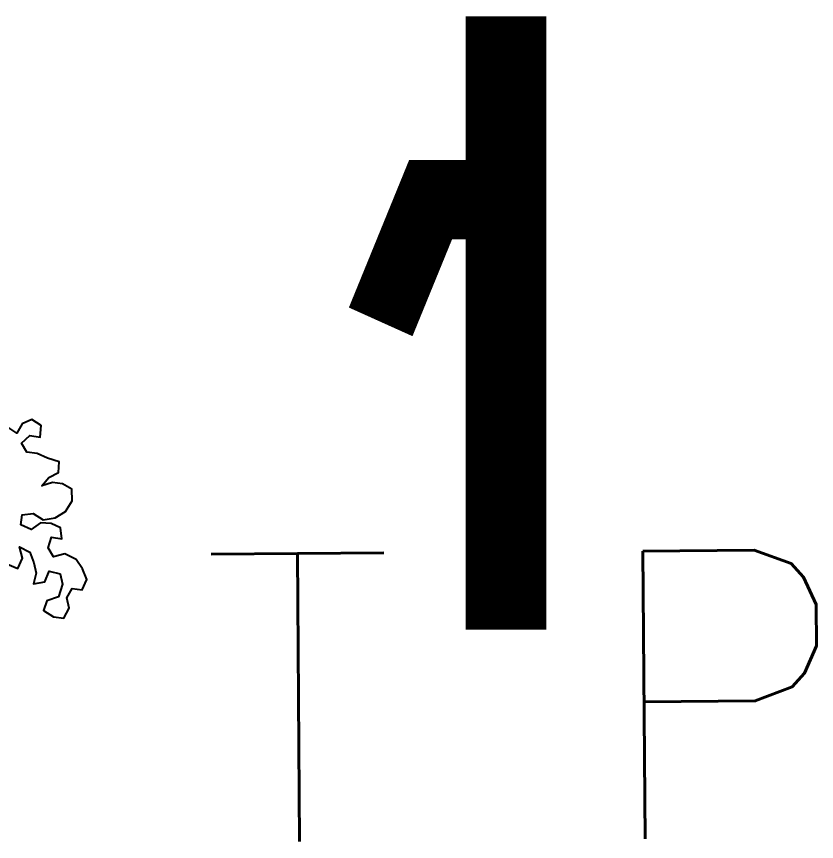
# Model space of a CAD drawing. Header units: inches. Extents: x 350994 to 353538, y 1581369 to 1583842.
# Drawn here: x 351482.441 to 351483.83, y 1583241.199 to 1583242.632 of the extents above; entities that cross this region are included whole.
import ezdxf
from ezdxf.enums import TextEntityAlignment as Align

# ---------------------------------------------------------------- set-up
doc = ezdxf.new("R2010")
doc.units = ezdxf.units.IN
doc.header["$MEASUREMENT"] = 0
doc.linetypes.add('1', pattern=[0])
doc.layers.add('TAP', color=180, linetype='Continuous')
doc.layers.add('TREE', color=81, linetype='1')
doc.styles.add('ROMANS', font='ROMANS.shx')

# ---------------------------------------------------------------- blocks, each defined once
blk = doc.blocks.new('TREE_4')
at = {"color": 94}
blk.add_lwpolyline([(2309, 6495.6), (2343.7, 6489.7), (2349.5, 6524.4), (2332.2, 6556.3), (2366.9, 6547.5), (2387.1, 6518.6), (2401.5, 6489.7), (2401.5, 6455), (2433.3, 6469.4), (2439.1, 6504.1), (2473.8, 6504.1), (2488.3, 6475.2), (2485.3, 6434.7), (2453.5, 6414.5), (2450.6, 6382.7), (2485.3, 6371.1), (2517.1, 6373.9), (2525.8, 6408.6), (2511.4, 6437.5), (2520.1, 6469.3), (2551.9, 6472.2), (2557.7, 6506.9), (2537.5, 6535.8), (2511.5, 6559), (2473.9, 6567.7), (2442.1, 6550.4), (2419, 6573.5), (2421.9, 6608.2), (2453.7, 6611.1), (2442.1, 6642.9), (2410.3, 6648.7), (2378.5, 6643), (2355.4, 6617), (2320.7, 6622.8), (2317.8, 6654.6), (2349.6, 6666.1), (2384.3, 6654.5), (2419, 6668.9), (2445.1, 6694.9), (2456.7, 6732.5), (2448, 6767.2), (2416.2, 6775.9), (2384.4, 6773.1), (2355.5, 6755.7), (2370, 6784.6), (2396, 6807.7), (2390.3, 6839.5), (2352.7, 6842.5), (2318, 6848.3), (2286.2, 6845.4), (2263.1, 6868.6), (2283.4, 6897.5), (2315.2, 6900.3), (2309.4, 6935), (2277.6, 6946.6), (2251.6, 6926.4), (2242.9, 6894.6), (2211.1, 6906.2)], dxfattribs=at)

msp = doc.modelspace()

# ---------------------------------------------------------------- linework, layer by layer
at = {"layer": 'TAP', "lineweight": 5, "const_width": 0.07}
msp.add_lwpolyline([(351483.2558, 1583242.3472), (351483.1463, 1583242.3472), (351483.0634, 1583242.1441), (351483.11, 1583242.1231), (351483.1739, 1583242.2795), (351483.2558, 1583242.2795), (351483.2558, 1583241.6016), (351483.3261, 1583241.6016), (351483.3261, 1583242.5966), (351483.2558, 1583242.5966)], close=True, dxfattribs=at)
msp.add_lwpolyline([(351483.2558, 1583241.9405), (351483.3261, 1583241.9405)], dxfattribs=at)

# ---------------------------------------------------------------- block references
at = {"layer": 'TREE', "lineweight": 5, "xscale": 0.0005632341247466223, "yscale": 0.0005632341529917539, "zscale": 0.0005632341444477617, "rotation": 346.4411541233163}
msp.add_blockref('TREE_4', (351480.3035, 1583238.4287), dxfattribs=at)

# ---------------------------------------------------------------- texts
at = {"layer": 'TAP', "lineweight": 9, "style": 'ROMANS'}
msp.add_text('T P', height=0.5, rotation=0.4324, dxfattribs=at).set_placement((351483.3272, 1583241.4516), align=Align.MIDDLE_CENTER)

doc.saveas('drawing.dxf')
